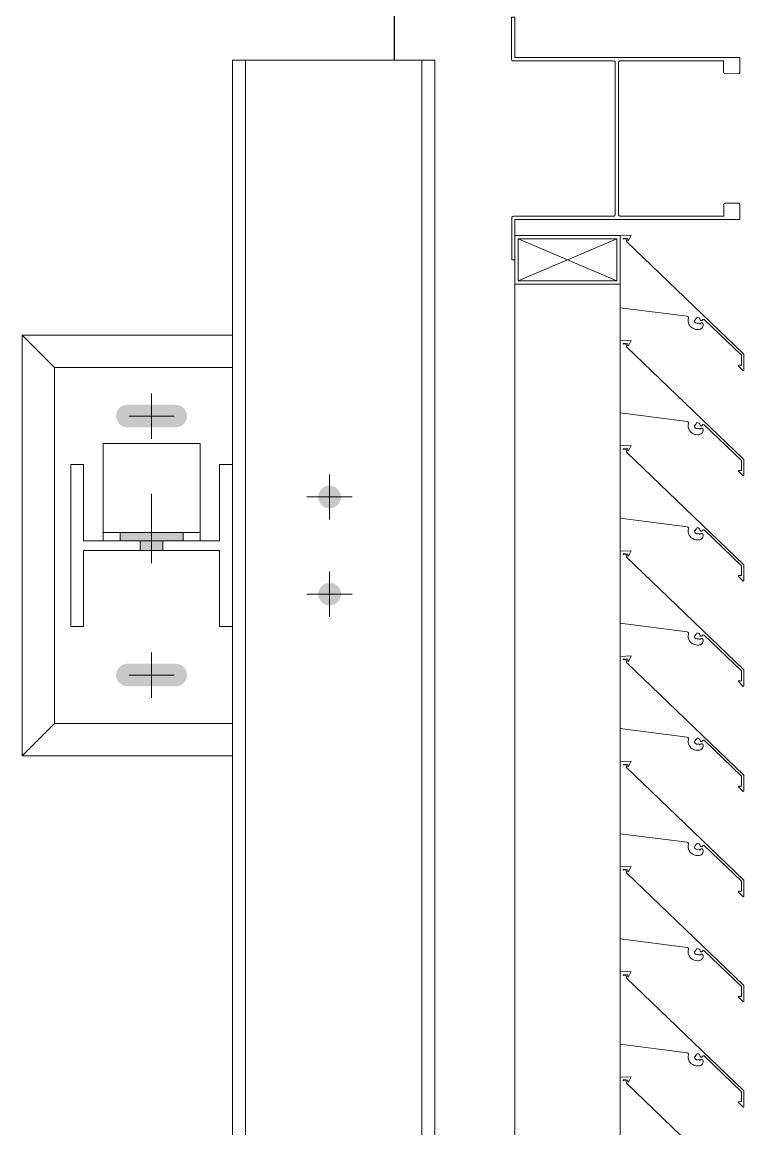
# Model space of a CAD drawing. Header units: millimetres. Extents: x -220592 to 404889, y -217665 to 38245.
# Drawn here: x 7652.28 to 7656.74, y -47974.63 to -47967.79 of the extents above; entities that cross this region are included whole.
import ezdxf

# ---------------------------------------------------------------- set-up
doc = ezdxf.new("R2010")
doc.units = ezdxf.units.MM
doc.linetypes.add('XKITLINE00', pattern=[0])
doc.layers.add('000 - 0_HIDE_OBJ_FRAMING_DEF_SUB_1', color=7, linetype='Continuous')
doc.layers.add('Part', color=7, linetype='Continuous', lineweight=0)

# ---------------------------------------------------------------- blocks, each defined once
blk = doc.blocks.new('*A13471')
at = {"layer": '000 - 0_HIDE_OBJ_FRAMING_DEF_SUB_1', "color": 7, "linetype": 'XKITLINE00', "lineweight": 0}
blk.add_line((-83.063181, 242.190805), (-83.063177, 245.490764), dxfattribs=at)
blk = doc.blocks.new('*A13472')
at = {"layer": '000 - 0_HIDE_OBJ_FRAMING_DEF_SUB_1', "color": 7, "linetype": 'XKITLINE00', "lineweight": 0}
blk.add_line((-83.063349, 242.190805), (-83.063349, 242.690805), dxfattribs=at)
blk = doc.blocks.new('*A13482')
at = {"layer": '000 - 0_HIDE_OBJ_FRAMING_DEF_SUB_1', "color": 7, "linetype": 'XKITLINE00', "lineweight": 0}
for p, q in [((-85.163213, 240.290805), (-85.163213, 238.090805)), ((-85.163213, 240.290805), (-84.063213, 240.290805)), ((-85.163213, 238.090805), (-84.063213, 238.090805))]:
    blk.add_line(p, q, dxfattribs=at)
blk = doc.blocks.new('*A13483')
at = {"layer": '000 - 0_HIDE_OBJ_FRAMING_DEF_SUB_1', "color": 7, "linetype": 'XKITLINE00', "lineweight": 0}
for p, q in [((-85.363213, 240.490805), (-85.163213, 240.290805)), ((-85.363213, 237.890805), (-85.363213, 240.490805)), ((-85.363213, 240.490805), (-84.063213, 240.490805)), ((-85.163213, 238.090805), (-85.363213, 237.890805)), ((-85.363213, 237.890805), (-84.063213, 237.890805))]:
    blk.add_line(p, q, dxfattribs=at)
blk = doc.blocks.new('*A13484')
at = {"layer": '000 - 0_HIDE_OBJ_FRAMING_DEF_SUB_1', "color": 7, "linetype": 'XKITLINE00', "lineweight": 0}
for p, q in [((-84.863213, 239.820805), (-84.863213, 239.220805)), ((-84.263213, 239.820805), (-84.863213, 239.820805)), ((-84.263213, 239.220805), (-84.263213, 239.820805)), ((-84.863213, 239.270805), (-84.263213, 239.270805))]:
    blk.add_line(p, q, dxfattribs=at)
blk = doc.blocks.new('*A13485')
at = {"layer": '000 - 0_HIDE_OBJ_FRAMING_DEF_SUB_1'}
for points in [[(-84.7582, 239.2208), (-84.7582, 239.2708), (-84.3682, 239.2708), (-84.3682, 239.2208)], [(-84.6332, 239.1608), (-84.6332, 239.2208), (-84.4932, 239.2208), (-84.4932, 239.1608)]]:
    blk.add_hatch(color=7, dxfattribs=at).paths.add_polyline_path(points, flags=17)
at = {"layer": '000 - 0_HIDE_OBJ_FRAMING_DEF_SUB_1', "color": 7, "linetype": 'XKITLINE00', "lineweight": 0}
for p, q in [((-84.5632, 239.0816), (-84.5632, 239.5108)), ((-84.7582, 239.2208), (-84.7582, 239.2708)), ((-84.3682, 239.2208), (-84.3682, 239.2708)), ((-84.6332, 239.1608), (-84.6332, 239.2208)), ((-84.4932, 239.1608), (-84.4932, 239.2208))]:
    blk.add_line(p, q, dxfattribs=at)
blk = doc.blocks.new('*A13486')
at = {"layer": '000 - 0_HIDE_OBJ_FRAMING_DEF_SUB_1'}
for points in [[(-83.4564, 239.5605), (-83.4496, 239.5595), (-83.4429, 239.5578), (-83.4364, 239.5555), (-83.4302, 239.5525), (-83.4243, 239.549), (-83.4188, 239.5449), (-83.4137, 239.5403), (-83.4091, 239.5352), (-83.405, 239.5297), (-83.4015, 239.5238), (-83.3985, 239.5176), (-83.3962, 239.5111), (-83.3946, 239.5045), (-83.3936, 239.4977), (-83.3932, 239.4908), (-83.3936, 239.4839), (-83.3946, 239.4771), (-83.3962, 239.4705), (-83.3985, 239.464), (-83.4015, 239.4578), (-83.405, 239.4519), (-83.4091, 239.4464), (-83.4137, 239.4413), (-83.4188, 239.4367), (-83.4243, 239.4326), (-83.4302, 239.4291), (-83.4364, 239.4261), (-83.4429, 239.4238), (-83.4496, 239.4221), (-83.4564, 239.4211), (-83.4632, 239.4208), (-83.4701, 239.4211), (-83.4769, 239.4221), (-83.4835, 239.4238), (-83.49, 239.4261), (-83.4962, 239.4291), (-83.5021, 239.4326), (-83.5076, 239.4367), (-83.5127, 239.4413), (-83.5173, 239.4464), (-83.5214, 239.4519), (-83.5249, 239.4578), (-83.5279, 239.464), (-83.5302, 239.4705), (-83.5319, 239.4771), (-83.5329, 239.4839), (-83.5332, 239.4908), (-83.5329, 239.4977), (-83.5319, 239.5045), (-83.5302, 239.5111), (-83.5279, 239.5176), (-83.5249, 239.5238), (-83.5214, 239.5297), (-83.5173, 239.5352), (-83.5127, 239.5403), (-83.5076, 239.5449), (-83.5021, 239.549), (-83.4962, 239.5525), (-83.49, 239.5555), (-83.4835, 239.5578), (-83.4769, 239.5595), (-83.4701, 239.5605), (-83.4632, 239.5608)], [(-83.4564, 238.9605), (-83.4496, 238.9595), (-83.4429, 238.9578), (-83.4364, 238.9555), (-83.4302, 238.9525), (-83.4243, 238.949), (-83.4188, 238.9449), (-83.4137, 238.9403), (-83.4091, 238.9352), (-83.405, 238.9297), (-83.4015, 238.9238), (-83.3985, 238.9176), (-83.3962, 238.9111), (-83.3946, 238.9045), (-83.3936, 238.8977), (-83.3932, 238.8908), (-83.3936, 238.8839), (-83.3946, 238.8771), (-83.3962, 238.8705), (-83.3985, 238.864), (-83.4015, 238.8578), (-83.405, 238.8519), (-83.4091, 238.8464), (-83.4137, 238.8413), (-83.4188, 238.8367), (-83.4243, 238.8326), (-83.4302, 238.8291), (-83.4364, 238.8261), (-83.4429, 238.8238), (-83.4496, 238.8221), (-83.4564, 238.8211), (-83.4632, 238.8208), (-83.4701, 238.8211), (-83.4769, 238.8221), (-83.4835, 238.8238), (-83.49, 238.8261), (-83.4962, 238.8291), (-83.5021, 238.8326), (-83.5076, 238.8367), (-83.5127, 238.8413), (-83.5173, 238.8464), (-83.5214, 238.8519), (-83.5249, 238.8578), (-83.5279, 238.864), (-83.5302, 238.8705), (-83.5319, 238.8771), (-83.5329, 238.8839), (-83.5332, 238.8908), (-83.5329, 238.8977), (-83.5319, 238.9045), (-83.5302, 238.9111), (-83.5279, 238.9176), (-83.5249, 238.9238), (-83.5214, 238.9297), (-83.5173, 238.9352), (-83.5127, 238.9403), (-83.5076, 238.9449), (-83.5021, 238.949), (-83.4962, 238.9525), (-83.49, 238.9555), (-83.4835, 238.9578), (-83.4769, 238.9595), (-83.4701, 238.9605), (-83.4632, 238.9608)]]:
    blk.add_hatch(color=7, dxfattribs=at).paths.add_polyline_path(points, flags=17)
at = {"layer": '000 - 0_HIDE_OBJ_FRAMING_DEF_SUB_1', "color": 7, "linetype": 'XKITLINE00', "lineweight": 0}
for p, q in [((-83.4632, 239.6308), (-83.4632, 239.3508)), ((-83.6032, 239.4908), (-83.3232, 239.4908)), ((-83.4632, 239.0308), (-83.4632, 238.7508)), ((-83.6032, 238.8908), (-83.3232, 238.8908))]:
    blk.add_line(p, q, dxfattribs=at)
blk = doc.blocks.new('*A13487')
at = {"layer": '000 - 0_HIDE_OBJ_FRAMING_DEF_SUB_1'}
for points in [[(-84.3485, 240.0176), (-84.3432, 239.9908), (-84.3485, 239.964), (-84.3637, 239.9413), (-84.3864, 239.9261), (-84.4132, 239.9208), (-84.7132, 239.9208), (-84.74, 239.9261), (-84.7627, 239.9413), (-84.7779, 239.964), (-84.7832, 239.9908), (-84.7779, 240.0176), (-84.7627, 240.0403), (-84.74, 240.0555), (-84.7132, 240.0608), (-84.4132, 240.0608), (-84.3864, 240.0555), (-84.3637, 240.0403)], [(-84.3485, 238.4176), (-84.3432, 238.3908), (-84.3485, 238.364), (-84.3637, 238.3413), (-84.3864, 238.3261), (-84.4132, 238.3208), (-84.7132, 238.3208), (-84.74, 238.3261), (-84.7627, 238.3413), (-84.7779, 238.364), (-84.7832, 238.3908), (-84.7779, 238.4176), (-84.7627, 238.4403), (-84.74, 238.4555), (-84.7132, 238.4608), (-84.4132, 238.4608), (-84.3864, 238.4555), (-84.3637, 238.4403)]]:
    blk.add_hatch(color=7, dxfattribs=at).paths.add_polyline_path(points, flags=17)
at = {"layer": '000 - 0_HIDE_OBJ_FRAMING_DEF_SUB_1', "color": 7, "linetype": 'XKITLINE00', "lineweight": 0}
for p, q in [((-84.5632, 240.1308), (-84.5632, 239.8508)), ((-84.7032, 239.9908), (-84.4232, 239.9908)), ((-84.5632, 238.5308), (-84.5632, 238.2508)), ((-84.7032, 238.3908), (-84.4232, 238.3908))]:
    blk.add_line(p, q, dxfattribs=at)
blk = doc.blocks.new('*A13494')
at = {"layer": '000 - 0_HIDE_OBJ_FRAMING_DEF_SUB_1', "color": 7, "linetype": 'XKITLINE00', "lineweight": 0}
for p, q in [((-84.983213, 239.690805), (-85.063213, 239.690805)), ((-85.063213, 239.690805), (-85.063213, 238.690805)), ((-84.983213, 239.220805), (-84.983213, 239.690805)), ((-84.063213, 239.690805), (-84.143213, 239.690805)), ((-84.143213, 239.690805), (-84.143213, 239.220805)), ((-84.063213, 238.690805), (-84.063213, 239.690805)), ((-84.143213, 239.220805), (-84.983213, 239.220805)), ((-84.983213, 238.690805), (-84.983213, 239.160805)), ((-84.983213, 239.160805), (-84.143213, 239.160805)), ((-84.143213, 239.160805), (-84.143213, 238.690805)), ((-85.063213, 238.690805), (-84.983213, 238.690805)), ((-84.143213, 238.690805), (-84.063213, 238.690805))]:
    blk.add_line(p, q, dxfattribs=at)
blk = doc.blocks.new('*A14670')
at = {"layer": 'Part', "color": 7, "linetype": 'XKITLINE00', "lineweight": 0}
for p, q in [((-81.668045, 241.106135), (-82.318045, 241.106135)), ((-82.318045, 241.106135), (-82.318045, 240.806135)), ((-82.298045, 240.826135), (-81.688045, 241.086135)), ((-82.298045, 241.086135), (-81.688045, 240.826135)), ((-82.298045, 240.826135), (-82.298045, 241.086135)), ((-82.298045, 241.086135), (-81.688045, 241.086135)), ((-81.688045, 241.086135), (-81.688045, 240.826135)), ((-81.668045, 240.806135), (-81.668045, 241.106135)), ((-82.318045, 240.806135), (-81.668045, 240.806135)), ((-81.688045, 240.826135), (-82.298045, 240.826135))]:
    blk.add_line(p, q, dxfattribs=at)
blk = doc.blocks.new('*A14671')
at = {"layer": 'Part', "color": 7, "linetype": 'XKITLINE00', "lineweight": 0}
for p, q in [((-81.668236, 241.106123), (-81.668243, 240.660453)), ((-81.60055, 241.108745), (-81.668236, 241.106123)), ((-81.648356, 241.084428), (-81.64632, 241.091001)), ((-81.63134, 241.087332), (-81.648356, 241.084428)), ((-81.64632, 241.091001), (-81.621337, 241.087861)), ((-81.628443, 241.068789), (-81.63134, 241.087332)), ((-80.903321, 240.372543), (-81.628443, 241.068789)), ((-81.621337, 241.087861), (-81.621208, 241.07567)), ((-81.621208, 241.07567), (-81.616085, 241.075258)), ((-81.616085, 241.075258), (-81.60055, 241.108745)), ((-81.668243, 240.660453), (-81.254237, 240.607423)), ((-81.254237, 240.607423), (-81.249162, 240.605233)), ((-81.249162, 240.605233), (-81.246025, 240.600681)), ((-81.245786, 240.595159), (-81.247272, 240.585025)), ((-81.247272, 240.585025), (-81.246897, 240.574789)), ((-81.246897, 240.574789), (-81.244674, 240.56479)), ((-81.246025, 240.600681), (-81.245786, 240.595159)), ((-81.244674, 240.56479), (-81.240676, 240.55536)), ((-81.209279, 240.583625), (-81.201573, 240.584731)), ((-81.20871, 240.577141), (-81.209279, 240.583625)), ((-81.205908, 240.571267), (-81.20871, 240.577141)), ((-81.201226, 240.566745), (-81.205908, 240.571267)), ((-81.202743, 240.591791), (-81.195578, 240.592735)), ((-81.201573, 240.584731), (-81.202743, 240.591791)), ((-81.195258, 240.564147), (-81.201226, 240.566745)), ((-81.195578, 240.592735), (-81.193256, 240.600125)), ((-81.188758, 240.563803), (-81.195258, 240.564147)), ((-81.193256, 240.600125), (-81.186584, 240.599703)), ((-81.18284, 240.564708), (-81.188758, 240.563803)), ((-81.186584, 240.599703), (-81.180508, 240.596913)), ((-81.178029, 240.562301), (-81.18284, 240.564708)), ((-81.180508, 240.596913), (-81.175841, 240.592126)), ((-81.175841, 240.592126), (-81.172727, 240.584553)), ((-81.1679, 240.56601), (-81.173057, 240.562792)), ((-81.172727, 240.584553), (-81.168544, 240.580396)), ((-81.168544, 240.580396), (-81.16265, 240.58019)), ((-81.161823, 240.565998), (-81.1679, 240.56601)), ((-81.16265, 240.58019), (-81.158186, 240.584044)), ((-81.156679, 240.562761), (-81.161823, 240.565998)), ((-81.158186, 240.584044), (-81.154531, 240.588671)), ((-81.154531, 240.588671), (-81.149372, 240.587579)), ((-81.149372, 240.587579), (-80.918356, 240.366176)), ((-81.240676, 240.55536), (-81.235036, 240.54681)), ((-81.235036, 240.54681), (-81.22794, 240.539423)), ((-81.22794, 240.539423), (-81.219624, 240.533445)), ((-81.219624, 240.533445), (-81.210361, 240.529072)), ((-81.210361, 240.529072), (-81.20046, 240.526449)), ((-81.20046, 240.526449), (-81.190247, 240.525664)), ((-81.190247, 240.525664), (-81.183448, 240.525762)), ((-81.183448, 240.525762), (-81.17772, 240.526398)), ((-81.175999, 240.55732), (-81.178029, 240.562301)), ((-81.17772, 240.526398), (-81.172219, 240.528117)), ((-81.173057, 240.562792), (-81.175999, 240.55732)), ((-81.172219, 240.528117), (-81.167149, 240.530857)), ((-81.167149, 240.530857), (-81.162695, 240.534515)), ((-81.162695, 240.534515), (-81.159024, 240.538958)), ((-81.159024, 240.538958), (-81.15627, 240.544021)), ((-81.154039, 240.557287), (-81.156679, 240.562761)), ((-81.15627, 240.544021), (-81.154535, 240.549517)), ((-81.154535, 240.549517), (-81.154039, 240.557287)), ((-80.918356, 240.366176), (-80.918699, 240.30483)), ((-80.903874, 240.273392), (-80.903321, 240.372543)), ((-80.936119, 240.304733), (-80.937204, 240.299812)), ((-80.937204, 240.299812), (-80.908555, 240.270923)), ((-80.918699, 240.30483), (-80.936119, 240.304733)), ((-80.908555, 240.270923), (-80.903874, 240.273392))]:
    blk.add_line(p, q, dxfattribs=at)
blk = doc.blocks.new('*A14672')
at = {"layer": 'Part', "color": 7, "linetype": 'XKITLINE00', "lineweight": 0}
for p, q in [((-81.668236, 240.456123), (-81.668243, 240.010453)), ((-81.60055, 240.458745), (-81.668236, 240.456123)), ((-81.648356, 240.434428), (-81.64632, 240.441001)), ((-81.63134, 240.437332), (-81.648356, 240.434428)), ((-81.64632, 240.441001), (-81.621337, 240.437861)), ((-81.628443, 240.418789), (-81.63134, 240.437332)), ((-81.621337, 240.437861), (-81.621208, 240.42567)), ((-81.616085, 240.425258), (-81.60055, 240.458745)), ((-80.903321, 239.722543), (-81.628443, 240.418789)), ((-81.621208, 240.42567), (-81.616085, 240.425258)), ((-81.668243, 240.010453), (-81.254237, 239.957423)), ((-81.254237, 239.957423), (-81.249162, 239.955233)), ((-81.249162, 239.955233), (-81.246025, 239.950681)), ((-81.246025, 239.950681), (-81.245786, 239.945159)), ((-81.195578, 239.942735), (-81.193256, 239.950125)), ((-81.193256, 239.950125), (-81.186584, 239.949703)), ((-81.186584, 239.949703), (-81.180508, 239.946913)), ((-81.245786, 239.945159), (-81.247272, 239.935025)), ((-81.247272, 239.935025), (-81.246897, 239.924789)), ((-81.246897, 239.924789), (-81.244674, 239.91479)), ((-81.244674, 239.91479), (-81.240676, 239.90536)), ((-81.240676, 239.90536), (-81.235036, 239.89681)), ((-81.235036, 239.89681), (-81.22794, 239.889423)), ((-81.22794, 239.889423), (-81.219624, 239.883445)), ((-81.219624, 239.883445), (-81.210361, 239.879072)), ((-81.209279, 239.933625), (-81.201573, 239.934731)), ((-81.20871, 239.927141), (-81.209279, 239.933625)), ((-81.205908, 239.921267), (-81.20871, 239.927141)), ((-81.201226, 239.916745), (-81.205908, 239.921267)), ((-81.202743, 239.941791), (-81.195578, 239.942735)), ((-81.201573, 239.934731), (-81.202743, 239.941791)), ((-81.195258, 239.914147), (-81.201226, 239.916745)), ((-81.188758, 239.913803), (-81.195258, 239.914147)), ((-81.18284, 239.914708), (-81.188758, 239.913803)), ((-81.178029, 239.912301), (-81.18284, 239.914708)), ((-81.180508, 239.946913), (-81.175841, 239.942126)), ((-81.175999, 239.90732), (-81.178029, 239.912301)), ((-81.173057, 239.912792), (-81.175999, 239.90732)), ((-81.175841, 239.942126), (-81.172727, 239.934553)), ((-81.1679, 239.91601), (-81.173057, 239.912792)), ((-81.172727, 239.934553), (-81.168544, 239.930396)), ((-81.172219, 239.878117), (-81.167149, 239.880857)), ((-81.168544, 239.930396), (-81.16265, 239.93019)), ((-81.161823, 239.915998), (-81.1679, 239.91601)), ((-81.167149, 239.880857), (-81.162695, 239.884515)), ((-81.162695, 239.884515), (-81.159024, 239.888958)), ((-81.16265, 239.93019), (-81.158186, 239.934044)), ((-81.156679, 239.912761), (-81.161823, 239.915998)), ((-81.159024, 239.888958), (-81.15627, 239.894021)), ((-81.158186, 239.934044), (-81.154531, 239.938671)), ((-81.154039, 239.907287), (-81.156679, 239.912761)), ((-81.15627, 239.894021), (-81.154535, 239.899517)), ((-81.154535, 239.899517), (-81.154039, 239.907287)), ((-81.154531, 239.938671), (-81.149372, 239.937579)), ((-81.149372, 239.937579), (-80.918356, 239.716176)), ((-81.210361, 239.879072), (-81.20046, 239.876449)), ((-81.20046, 239.876449), (-81.190247, 239.875664)), ((-81.190247, 239.875664), (-81.183448, 239.875762)), ((-81.183448, 239.875762), (-81.17772, 239.876398)), ((-81.17772, 239.876398), (-81.172219, 239.878117)), ((-80.918356, 239.716176), (-80.918699, 239.65483)), ((-80.903874, 239.623392), (-80.903321, 239.722543)), ((-80.936119, 239.654733), (-80.937204, 239.649812)), ((-80.937204, 239.649812), (-80.908555, 239.620923)), ((-80.918699, 239.65483), (-80.936119, 239.654733)), ((-80.908555, 239.620923), (-80.903874, 239.623392))]:
    blk.add_line(p, q, dxfattribs=at)
blk = doc.blocks.new('*A14673')
at = {"layer": 'Part', "color": 7, "linetype": 'XKITLINE00', "lineweight": 0}
for p, q in [((-81.668236, 239.806123), (-81.668243, 239.360453)), ((-81.60055, 239.808745), (-81.668236, 239.806123)), ((-81.648356, 239.784428), (-81.64632, 239.791001)), ((-81.63134, 239.787332), (-81.648356, 239.784428)), ((-81.64632, 239.791001), (-81.621337, 239.787861)), ((-81.628443, 239.768789), (-81.63134, 239.787332)), ((-80.903321, 239.072543), (-81.628443, 239.768789)), ((-81.621337, 239.787861), (-81.621208, 239.77567)), ((-81.621208, 239.77567), (-81.616085, 239.775258)), ((-81.616085, 239.775258), (-81.60055, 239.808745)), ((-81.668243, 239.360453), (-81.254237, 239.307423)), ((-81.254237, 239.307423), (-81.249162, 239.305233)), ((-81.249162, 239.305233), (-81.246025, 239.300681)), ((-81.245786, 239.295159), (-81.247272, 239.285025)), ((-81.247272, 239.285025), (-81.246897, 239.274789)), ((-81.246897, 239.274789), (-81.244674, 239.26479)), ((-81.246025, 239.300681), (-81.245786, 239.295159)), ((-81.244674, 239.26479), (-81.240676, 239.25536)), ((-81.209279, 239.283625), (-81.201573, 239.284731)), ((-81.20871, 239.277141), (-81.209279, 239.283625)), ((-81.205908, 239.271267), (-81.20871, 239.277141)), ((-81.201226, 239.266745), (-81.205908, 239.271267)), ((-81.202743, 239.291791), (-81.195578, 239.292735)), ((-81.201573, 239.284731), (-81.202743, 239.291791)), ((-81.195258, 239.264147), (-81.201226, 239.266745)), ((-81.195578, 239.292735), (-81.193256, 239.300125)), ((-81.188758, 239.263803), (-81.195258, 239.264147)), ((-81.193256, 239.300125), (-81.186584, 239.299703)), ((-81.18284, 239.264708), (-81.188758, 239.263803)), ((-81.186584, 239.299703), (-81.180508, 239.296913)), ((-81.178029, 239.262301), (-81.18284, 239.264708)), ((-81.180508, 239.296913), (-81.175841, 239.292126)), ((-81.175841, 239.292126), (-81.172727, 239.284553)), ((-81.1679, 239.26601), (-81.173057, 239.262792)), ((-81.172727, 239.284553), (-81.168544, 239.280396)), ((-81.168544, 239.280396), (-81.16265, 239.28019)), ((-81.161823, 239.265998), (-81.1679, 239.26601)), ((-81.16265, 239.28019), (-81.158186, 239.284044)), ((-81.156679, 239.262761), (-81.161823, 239.265998)), ((-81.158186, 239.284044), (-81.154531, 239.288671)), ((-81.154531, 239.288671), (-81.149372, 239.287579)), ((-81.149372, 239.287579), (-80.918356, 239.066176)), ((-81.240676, 239.25536), (-81.235036, 239.24681)), ((-81.235036, 239.24681), (-81.22794, 239.239423)), ((-81.22794, 239.239423), (-81.219624, 239.233445)), ((-81.219624, 239.233445), (-81.210361, 239.229072)), ((-81.210361, 239.229072), (-81.20046, 239.226449)), ((-81.20046, 239.226449), (-81.190247, 239.225664)), ((-81.190247, 239.225664), (-81.183448, 239.225762)), ((-81.183448, 239.225762), (-81.17772, 239.226398)), ((-81.175999, 239.25732), (-81.178029, 239.262301)), ((-81.17772, 239.226398), (-81.172219, 239.228117)), ((-81.173057, 239.262792), (-81.175999, 239.25732)), ((-81.172219, 239.228117), (-81.167149, 239.230857)), ((-81.167149, 239.230857), (-81.162695, 239.234515)), ((-81.162695, 239.234515), (-81.159024, 239.238958)), ((-81.159024, 239.238958), (-81.15627, 239.244021)), ((-81.154039, 239.257287), (-81.156679, 239.262761)), ((-81.15627, 239.244021), (-81.154535, 239.249517)), ((-81.154535, 239.249517), (-81.154039, 239.257287)), ((-80.918356, 239.066176), (-80.918699, 239.00483)), ((-80.903874, 238.973392), (-80.903321, 239.072543)), ((-80.936119, 239.004733), (-80.937204, 238.999812)), ((-80.937204, 238.999812), (-80.908555, 238.970923)), ((-80.918699, 239.00483), (-80.936119, 239.004733)), ((-80.908555, 238.970923), (-80.903874, 238.973392))]:
    blk.add_line(p, q, dxfattribs=at)
blk = doc.blocks.new('*A14674')
at = {"layer": 'Part', "color": 7, "linetype": 'XKITLINE00', "lineweight": 0}
for p, q in [((-81.668236, 239.156123), (-81.668243, 238.710453)), ((-81.60055, 239.158745), (-81.668236, 239.156123)), ((-81.648356, 239.134428), (-81.64632, 239.141001)), ((-81.63134, 239.137332), (-81.648356, 239.134428)), ((-81.64632, 239.141001), (-81.621337, 239.137861)), ((-81.628443, 239.118789), (-81.63134, 239.137332)), ((-81.621337, 239.137861), (-81.621208, 239.12567)), ((-81.616085, 239.125258), (-81.60055, 239.158745)), ((-80.903321, 238.422543), (-81.628443, 239.118789)), ((-81.621208, 239.12567), (-81.616085, 239.125258)), ((-81.668243, 238.710453), (-81.254237, 238.657423)), ((-81.254237, 238.657423), (-81.249162, 238.655233)), ((-81.249162, 238.655233), (-81.246025, 238.650681)), ((-81.246025, 238.650681), (-81.245786, 238.645159)), ((-81.195578, 238.642735), (-81.193256, 238.650125)), ((-81.193256, 238.650125), (-81.186584, 238.649703)), ((-81.186584, 238.649703), (-81.180508, 238.646913)), ((-81.245786, 238.645159), (-81.247272, 238.635025)), ((-81.247272, 238.635025), (-81.246897, 238.624789)), ((-81.246897, 238.624789), (-81.244674, 238.61479)), ((-81.244674, 238.61479), (-81.240676, 238.60536)), ((-81.240676, 238.60536), (-81.235036, 238.59681)), ((-81.235036, 238.59681), (-81.22794, 238.589423)), ((-81.22794, 238.589423), (-81.219624, 238.583445)), ((-81.219624, 238.583445), (-81.210361, 238.579072)), ((-81.209279, 238.633625), (-81.201573, 238.634731)), ((-81.20871, 238.627141), (-81.209279, 238.633625)), ((-81.205908, 238.621267), (-81.20871, 238.627141)), ((-81.201226, 238.616745), (-81.205908, 238.621267)), ((-81.202743, 238.641791), (-81.195578, 238.642735)), ((-81.201573, 238.634731), (-81.202743, 238.641791)), ((-81.195258, 238.614147), (-81.201226, 238.616745)), ((-81.188758, 238.613803), (-81.195258, 238.614147)), ((-81.18284, 238.614708), (-81.188758, 238.613803)), ((-81.178029, 238.612301), (-81.18284, 238.614708)), ((-81.180508, 238.646913), (-81.175841, 238.642126)), ((-81.175999, 238.60732), (-81.178029, 238.612301)), ((-81.173057, 238.612792), (-81.175999, 238.60732)), ((-81.175841, 238.642126), (-81.172727, 238.634553)), ((-81.1679, 238.61601), (-81.173057, 238.612792)), ((-81.172727, 238.634553), (-81.168544, 238.630396)), ((-81.172219, 238.578117), (-81.167149, 238.580857)), ((-81.168544, 238.630396), (-81.16265, 238.63019)), ((-81.161823, 238.615998), (-81.1679, 238.61601)), ((-81.167149, 238.580857), (-81.162695, 238.584515)), ((-81.162695, 238.584515), (-81.159024, 238.588958)), ((-81.16265, 238.63019), (-81.158186, 238.634044)), ((-81.156679, 238.612761), (-81.161823, 238.615998)), ((-81.159024, 238.588958), (-81.15627, 238.594021)), ((-81.158186, 238.634044), (-81.154531, 238.638671)), ((-81.154039, 238.607287), (-81.156679, 238.612761)), ((-81.15627, 238.594021), (-81.154535, 238.599517)), ((-81.154535, 238.599517), (-81.154039, 238.607287)), ((-81.154531, 238.638671), (-81.149372, 238.637579)), ((-81.149372, 238.637579), (-80.918356, 238.416176)), ((-81.210361, 238.579072), (-81.20046, 238.576449)), ((-81.20046, 238.576449), (-81.190247, 238.575664)), ((-81.190247, 238.575664), (-81.183448, 238.575762)), ((-81.183448, 238.575762), (-81.17772, 238.576398)), ((-81.17772, 238.576398), (-81.172219, 238.578117)), ((-80.918356, 238.416176), (-80.918699, 238.35483)), ((-80.903874, 238.323392), (-80.903321, 238.422543)), ((-80.936119, 238.354733), (-80.937204, 238.349812)), ((-80.937204, 238.349812), (-80.908555, 238.320923)), ((-80.918699, 238.35483), (-80.936119, 238.354733)), ((-80.908555, 238.320923), (-80.903874, 238.323392))]:
    blk.add_line(p, q, dxfattribs=at)
blk = doc.blocks.new('*A14675')
at = {"layer": 'Part', "color": 7, "linetype": 'XKITLINE00', "lineweight": 0}
for p, q in [((-81.668236, 238.506123), (-81.668243, 238.060453)), ((-81.60055, 238.508745), (-81.668236, 238.506123)), ((-81.648356, 238.484428), (-81.64632, 238.491001)), ((-81.63134, 238.487332), (-81.648356, 238.484428)), ((-81.64632, 238.491001), (-81.621337, 238.487861)), ((-81.628443, 238.468789), (-81.63134, 238.487332)), ((-80.903321, 237.772543), (-81.628443, 238.468789)), ((-81.621337, 238.487861), (-81.621208, 238.47567)), ((-81.621208, 238.47567), (-81.616085, 238.475258)), ((-81.616085, 238.475258), (-81.60055, 238.508745)), ((-81.668243, 238.060453), (-81.254237, 238.007423)), ((-81.254237, 238.007423), (-81.249162, 238.005233)), ((-81.249162, 238.005233), (-81.246025, 238.000681)), ((-81.245786, 237.995159), (-81.247272, 237.985025)), ((-81.247272, 237.985025), (-81.246897, 237.974789)), ((-81.246897, 237.974789), (-81.244674, 237.96479)), ((-81.246025, 238.000681), (-81.245786, 237.995159)), ((-81.244674, 237.96479), (-81.240676, 237.95536)), ((-81.209279, 237.983625), (-81.201573, 237.984731)), ((-81.20871, 237.977141), (-81.209279, 237.983625)), ((-81.205908, 237.971267), (-81.20871, 237.977141)), ((-81.201226, 237.966745), (-81.205908, 237.971267)), ((-81.202743, 237.991791), (-81.195578, 237.992735)), ((-81.201573, 237.984731), (-81.202743, 237.991791)), ((-81.195258, 237.964147), (-81.201226, 237.966745)), ((-81.195578, 237.992735), (-81.193256, 238.000125)), ((-81.193256, 238.000125), (-81.186584, 237.999703)), ((-81.18284, 237.964708), (-81.188758, 237.963803)), ((-81.186584, 237.999703), (-81.180508, 237.996913)), ((-81.178029, 237.962301), (-81.18284, 237.964708)), ((-81.180508, 237.996913), (-81.175841, 237.992126)), ((-81.175841, 237.992126), (-81.172727, 237.984553)), ((-81.1679, 237.96601), (-81.173057, 237.962792)), ((-81.172727, 237.984553), (-81.168544, 237.980396)), ((-81.168544, 237.980396), (-81.16265, 237.98019)), ((-81.161823, 237.965998), (-81.1679, 237.96601)), ((-81.16265, 237.98019), (-81.158186, 237.984044)), ((-81.156679, 237.962761), (-81.161823, 237.965998)), ((-81.158186, 237.984044), (-81.154531, 237.988671)), ((-81.154531, 237.988671), (-81.149372, 237.987579)), ((-81.149372, 237.987579), (-80.918356, 237.766176)), ((-81.240676, 237.95536), (-81.235036, 237.94681)), ((-81.235036, 237.94681), (-81.22794, 237.939423)), ((-81.22794, 237.939423), (-81.219624, 237.933445)), ((-81.219624, 237.933445), (-81.210361, 237.929072)), ((-81.210361, 237.929072), (-81.20046, 237.926449)), ((-81.20046, 237.926449), (-81.190247, 237.925664)), ((-81.188758, 237.963803), (-81.195258, 237.964147)), ((-81.190247, 237.925664), (-81.183448, 237.925762)), ((-81.183448, 237.925762), (-81.17772, 237.926398)), ((-81.175999, 237.95732), (-81.178029, 237.962301)), ((-81.17772, 237.926398), (-81.172219, 237.928117)), ((-81.173057, 237.962792), (-81.175999, 237.95732)), ((-81.172219, 237.928117), (-81.167149, 237.930857)), ((-81.167149, 237.930857), (-81.162695, 237.934515)), ((-81.162695, 237.934515), (-81.159024, 237.938958)), ((-81.159024, 237.938958), (-81.15627, 237.944021)), ((-81.154039, 237.957287), (-81.156679, 237.962761)), ((-81.15627, 237.944021), (-81.154535, 237.949517)), ((-81.154535, 237.949517), (-81.154039, 237.957287)), ((-80.918356, 237.766176), (-80.918699, 237.70483)), ((-80.903874, 237.673392), (-80.903321, 237.772543)), ((-80.936119, 237.704733), (-80.937204, 237.699812)), ((-80.937204, 237.699812), (-80.908555, 237.670923)), ((-80.918699, 237.70483), (-80.936119, 237.704733)), ((-80.908555, 237.670923), (-80.903874, 237.673392))]:
    blk.add_line(p, q, dxfattribs=at)
blk = doc.blocks.new('*A14676')
at = {"layer": 'Part', "color": 7, "linetype": 'XKITLINE00', "lineweight": 0}
for p, q in [((-81.668236, 237.856123), (-81.668243, 237.410453)), ((-81.60055, 237.858745), (-81.668236, 237.856123)), ((-81.648356, 237.834428), (-81.64632, 237.841001)), ((-81.63134, 237.837332), (-81.648356, 237.834428)), ((-81.64632, 237.841001), (-81.621337, 237.837861)), ((-81.628443, 237.818789), (-81.63134, 237.837332)), ((-81.621337, 237.837861), (-81.621208, 237.82567)), ((-81.616085, 237.825258), (-81.60055, 237.858745)), ((-80.903321, 237.122543), (-81.628443, 237.818789)), ((-81.621208, 237.82567), (-81.616085, 237.825258)), ((-81.668243, 237.410453), (-81.254237, 237.357423)), ((-81.254237, 237.357423), (-81.249162, 237.355233)), ((-81.249162, 237.355233), (-81.246025, 237.350681)), ((-81.246025, 237.350681), (-81.245786, 237.345159)), ((-81.195578, 237.342735), (-81.193256, 237.350125)), ((-81.193256, 237.350125), (-81.186584, 237.349703)), ((-81.186584, 237.349703), (-81.180508, 237.346913)), ((-81.245786, 237.345159), (-81.247272, 237.335025)), ((-81.247272, 237.335025), (-81.246897, 237.324789)), ((-81.246897, 237.324789), (-81.244674, 237.31479)), ((-81.244674, 237.31479), (-81.240676, 237.30536)), ((-81.240676, 237.30536), (-81.235036, 237.29681)), ((-81.235036, 237.29681), (-81.22794, 237.289423)), ((-81.22794, 237.289423), (-81.219624, 237.283445)), ((-81.219624, 237.283445), (-81.210361, 237.279072)), ((-81.209279, 237.333625), (-81.201573, 237.334731)), ((-81.20871, 237.327141), (-81.209279, 237.333625)), ((-81.205908, 237.321267), (-81.20871, 237.327141)), ((-81.201226, 237.316745), (-81.205908, 237.321267)), ((-81.202743, 237.341791), (-81.195578, 237.342735)), ((-81.201573, 237.334731), (-81.202743, 237.341791)), ((-81.195258, 237.314147), (-81.201226, 237.316745)), ((-81.188758, 237.313803), (-81.195258, 237.314147)), ((-81.18284, 237.314708), (-81.188758, 237.313803)), ((-81.178029, 237.312301), (-81.18284, 237.314708)), ((-81.180508, 237.346913), (-81.175841, 237.342126)), ((-81.175999, 237.30732), (-81.178029, 237.312301)), ((-81.173057, 237.312792), (-81.175999, 237.30732)), ((-81.175841, 237.342126), (-81.172727, 237.334553)), ((-81.1679, 237.31601), (-81.173057, 237.312792)), ((-81.172727, 237.334553), (-81.168544, 237.330396)), ((-81.172219, 237.278117), (-81.167149, 237.280857)), ((-81.168544, 237.330396), (-81.16265, 237.33019)), ((-81.161823, 237.315998), (-81.1679, 237.31601)), ((-81.167149, 237.280857), (-81.162695, 237.284515)), ((-81.162695, 237.284515), (-81.159024, 237.288958)), ((-81.16265, 237.33019), (-81.158186, 237.334044)), ((-81.156679, 237.312761), (-81.161823, 237.315998)), ((-81.159024, 237.288958), (-81.15627, 237.294021)), ((-81.158186, 237.334044), (-81.154531, 237.338671)), ((-81.154039, 237.307287), (-81.156679, 237.312761)), ((-81.15627, 237.294021), (-81.154535, 237.299517)), ((-81.154535, 237.299517), (-81.154039, 237.307287)), ((-81.154531, 237.338671), (-81.149372, 237.337579)), ((-81.149372, 237.337579), (-80.918356, 237.116176)), ((-81.210361, 237.279072), (-81.20046, 237.276449)), ((-81.20046, 237.276449), (-81.190247, 237.275664)), ((-81.190247, 237.275664), (-81.183448, 237.275762)), ((-81.183448, 237.275762), (-81.17772, 237.276398)), ((-81.17772, 237.276398), (-81.172219, 237.278117)), ((-80.918356, 237.116176), (-80.918699, 237.05483)), ((-80.903874, 237.023392), (-80.903321, 237.122543)), ((-80.936119, 237.054733), (-80.937204, 237.049812)), ((-80.937204, 237.049812), (-80.908555, 237.020923)), ((-80.918699, 237.05483), (-80.936119, 237.054733)), ((-80.908555, 237.020923), (-80.903874, 237.023392))]:
    blk.add_line(p, q, dxfattribs=at)
blk = doc.blocks.new('*A14677')
at = {"layer": 'Part', "color": 7, "linetype": 'XKITLINE00', "lineweight": 0}
for p, q in [((-81.668236, 237.206123), (-81.668243, 236.760453)), ((-81.60055, 237.208745), (-81.668236, 237.206123)), ((-81.648356, 237.184428), (-81.64632, 237.191001)), ((-81.63134, 237.187332), (-81.648356, 237.184428)), ((-81.64632, 237.191001), (-81.621337, 237.187861)), ((-81.628443, 237.168789), (-81.63134, 237.187332)), ((-80.903321, 236.472543), (-81.628443, 237.168789)), ((-81.621337, 237.187861), (-81.621208, 237.17567)), ((-81.621208, 237.17567), (-81.616085, 237.175258)), ((-81.616085, 237.175258), (-81.60055, 237.208745)), ((-81.668243, 236.760453), (-81.254237, 236.707423)), ((-81.254237, 236.707423), (-81.249162, 236.705233)), ((-81.249162, 236.705233), (-81.246025, 236.700681)), ((-81.245786, 236.695159), (-81.247272, 236.685025)), ((-81.247272, 236.685025), (-81.246897, 236.674789)), ((-81.246897, 236.674789), (-81.244674, 236.66479)), ((-81.246025, 236.700681), (-81.245786, 236.695159)), ((-81.209279, 236.683625), (-81.201573, 236.684731)), ((-81.20871, 236.677141), (-81.209279, 236.683625)), ((-81.205908, 236.671267), (-81.20871, 236.677141)), ((-81.201226, 236.666745), (-81.205908, 236.671267)), ((-81.202743, 236.691791), (-81.195578, 236.692735)), ((-81.201573, 236.684731), (-81.202743, 236.691791)), ((-81.195258, 236.664147), (-81.201226, 236.666745)), ((-81.195578, 236.692735), (-81.193256, 236.700125)), ((-81.193256, 236.700125), (-81.186584, 236.699703)), ((-81.186584, 236.699703), (-81.180508, 236.696913)), ((-81.180508, 236.696913), (-81.175841, 236.692126)), ((-81.175841, 236.692126), (-81.172727, 236.684553)), ((-81.1679, 236.66601), (-81.173057, 236.662792)), ((-81.172727, 236.684553), (-81.168544, 236.680396)), ((-81.168544, 236.680396), (-81.16265, 236.68019)), ((-81.161823, 236.665998), (-81.1679, 236.66601)), ((-81.16265, 236.68019), (-81.158186, 236.684044)), ((-81.156679, 236.662761), (-81.161823, 236.665998)), ((-81.158186, 236.684044), (-81.154531, 236.688671)), ((-81.154531, 236.688671), (-81.149372, 236.687579)), ((-81.149372, 236.687579), (-80.918356, 236.466176)), ((-81.244674, 236.66479), (-81.240676, 236.65536)), ((-81.240676, 236.65536), (-81.235036, 236.64681)), ((-81.235036, 236.64681), (-81.22794, 236.639423)), ((-81.22794, 236.639423), (-81.219624, 236.633445)), ((-81.219624, 236.633445), (-81.210361, 236.629072)), ((-81.210361, 236.629072), (-81.20046, 236.626449)), ((-81.20046, 236.626449), (-81.190247, 236.625664)), ((-81.188758, 236.663803), (-81.195258, 236.664147)), ((-81.190247, 236.625664), (-81.183448, 236.625762)), ((-81.18284, 236.664708), (-81.188758, 236.663803)), ((-81.183448, 236.625762), (-81.17772, 236.626398)), ((-81.178029, 236.662301), (-81.18284, 236.664708)), ((-81.175999, 236.65732), (-81.178029, 236.662301)), ((-81.17772, 236.626398), (-81.172219, 236.628117)), ((-81.173057, 236.662792), (-81.175999, 236.65732)), ((-81.172219, 236.628117), (-81.167149, 236.630857)), ((-81.167149, 236.630857), (-81.162695, 236.634515)), ((-81.162695, 236.634515), (-81.159024, 236.638958)), ((-81.159024, 236.638958), (-81.15627, 236.644021)), ((-81.154039, 236.657287), (-81.156679, 236.662761)), ((-81.15627, 236.644021), (-81.154535, 236.649517)), ((-81.154535, 236.649517), (-81.154039, 236.657287)), ((-80.918356, 236.466176), (-80.918699, 236.40483)), ((-80.903874, 236.373392), (-80.903321, 236.472543)), ((-80.936119, 236.404733), (-80.937204, 236.399812)), ((-80.937204, 236.399812), (-80.908555, 236.370923)), ((-80.918699, 236.40483), (-80.936119, 236.404733)), ((-80.908555, 236.370923), (-80.903874, 236.373392))]:
    blk.add_line(p, q, dxfattribs=at)
blk = doc.blocks.new('*A14678')
at = {"layer": 'Part', "color": 7, "linetype": 'XKITLINE00', "lineweight": 0}
for p, q in [((-81.668236, 236.556123), (-81.668243, 236.110453)), ((-81.60055, 236.558745), (-81.668236, 236.556123)), ((-81.648356, 236.534428), (-81.64632, 236.541001)), ((-81.63134, 236.537332), (-81.648356, 236.534428)), ((-81.64632, 236.541001), (-81.621337, 236.537861)), ((-81.628443, 236.518789), (-81.63134, 236.537332)), ((-81.621337, 236.537861), (-81.621208, 236.52567)), ((-81.616085, 236.525258), (-81.60055, 236.558745)), ((-80.903321, 235.822543), (-81.628443, 236.518789)), ((-81.621208, 236.52567), (-81.616085, 236.525258)), ((-81.668243, 236.110453), (-81.254237, 236.057423)), ((-81.254237, 236.057423), (-81.249162, 236.055233)), ((-81.249162, 236.055233), (-81.246025, 236.050681)), ((-81.246025, 236.050681), (-81.245786, 236.045159)), ((-81.195578, 236.042735), (-81.193256, 236.050125)), ((-81.193256, 236.050125), (-81.186584, 236.049703)), ((-81.245786, 236.045159), (-81.247272, 236.035025)), ((-81.247272, 236.035025), (-81.246897, 236.024789)), ((-81.246897, 236.024789), (-81.244674, 236.01479)), ((-81.244674, 236.01479), (-81.240676, 236.00536)), ((-81.240676, 236.00536), (-81.235036, 235.99681)), ((-81.235036, 235.99681), (-81.22794, 235.989423)), ((-81.22794, 235.989423), (-81.219624, 235.983445)), ((-81.219624, 235.983445), (-81.210361, 235.979072)), ((-81.209279, 236.033625), (-81.201573, 236.034731)), ((-81.20871, 236.027141), (-81.209279, 236.033625)), ((-81.205908, 236.021267), (-81.20871, 236.027141)), ((-81.201226, 236.016745), (-81.205908, 236.021267)), ((-81.202743, 236.041791), (-81.195578, 236.042735)), ((-81.201573, 236.034731), (-81.202743, 236.041791)), ((-81.195258, 236.014147), (-81.201226, 236.016745)), ((-81.188758, 236.013803), (-81.195258, 236.014147)), ((-81.18284, 236.014708), (-81.188758, 236.013803)), ((-81.186584, 236.049703), (-81.180508, 236.046913)), ((-81.178029, 236.012301), (-81.18284, 236.014708)), ((-81.180508, 236.046913), (-81.175841, 236.042126)), ((-81.175999, 236.00732), (-81.178029, 236.012301)), ((-81.173057, 236.012792), (-81.175999, 236.00732)), ((-81.175841, 236.042126), (-81.172727, 236.034553)), ((-81.1679, 236.01601), (-81.173057, 236.012792)), ((-81.172727, 236.034553), (-81.168544, 236.030396)), ((-81.168544, 236.030396), (-81.16265, 236.03019)), ((-81.161823, 236.015998), (-81.1679, 236.01601)), ((-81.167149, 235.980857), (-81.162695, 235.984515)), ((-81.162695, 235.984515), (-81.159024, 235.988958)), ((-81.16265, 236.03019), (-81.158186, 236.034044)), ((-81.156679, 236.012761), (-81.161823, 236.015998)), ((-81.159024, 235.988958), (-81.15627, 235.994021)), ((-81.158186, 236.034044), (-81.154531, 236.038671)), ((-81.154039, 236.007287), (-81.156679, 236.012761)), ((-81.15627, 235.994021), (-81.154535, 235.999517)), ((-81.154535, 235.999517), (-81.154039, 236.007287)), ((-81.154531, 236.038671), (-81.149372, 236.037579)), ((-81.149372, 236.037579), (-80.918356, 235.816176)), ((-81.210361, 235.979072), (-81.20046, 235.976449)), ((-81.20046, 235.976449), (-81.190247, 235.975664)), ((-81.190247, 235.975664), (-81.183448, 235.975762)), ((-81.183448, 235.975762), (-81.17772, 235.976398)), ((-81.17772, 235.976398), (-81.172219, 235.978117)), ((-81.172219, 235.978117), (-81.167149, 235.980857)), ((-80.918356, 235.816176), (-80.918699, 235.75483)), ((-80.903874, 235.723392), (-80.903321, 235.822543)), ((-80.936119, 235.754733), (-80.937204, 235.749812)), ((-80.937204, 235.749812), (-80.908555, 235.720923)), ((-80.918699, 235.75483), (-80.936119, 235.754733)), ((-80.908555, 235.720923), (-80.903874, 235.723392))]:
    blk.add_line(p, q, dxfattribs=at)
blk = doc.blocks.new('*A14679')
at = {"layer": 'Part', "color": 7, "linetype": 'XKITLINE00', "lineweight": 0}
for p, q in [((-81.668236, 235.906123), (-81.668243, 235.460453)), ((-81.60055, 235.908745), (-81.668236, 235.906123)), ((-81.648356, 235.884428), (-81.64632, 235.891001)), ((-81.63134, 235.887332), (-81.648356, 235.884428)), ((-81.64632, 235.891001), (-81.621337, 235.887861)), ((-81.628443, 235.868789), (-81.63134, 235.887332)), ((-80.903321, 235.172543), (-81.628443, 235.868789)), ((-81.621337, 235.887861), (-81.621208, 235.87567)), ((-81.621208, 235.87567), (-81.616085, 235.875258)), ((-81.616085, 235.875258), (-81.60055, 235.908745)), ((-81.668243, 235.460453), (-81.254237, 235.407423)), ((-81.254237, 235.407423), (-81.249162, 235.405233)), ((-81.249162, 235.405233), (-81.246025, 235.400681)), ((-81.245786, 235.395159), (-81.247272, 235.385025)), ((-81.247272, 235.385025), (-81.246897, 235.374789)), ((-81.246897, 235.374789), (-81.244674, 235.36479)), ((-81.246025, 235.400681), (-81.245786, 235.395159)), ((-81.209279, 235.383625), (-81.201573, 235.384731)), ((-81.20871, 235.377141), (-81.209279, 235.383625)), ((-81.205908, 235.371267), (-81.20871, 235.377141)), ((-81.201226, 235.366745), (-81.205908, 235.371267)), ((-81.202743, 235.391791), (-81.195578, 235.392735)), ((-81.201573, 235.384731), (-81.202743, 235.391791)), ((-81.195258, 235.364147), (-81.201226, 235.366745)), ((-81.195578, 235.392735), (-81.193256, 235.400125)), ((-81.193256, 235.400125), (-81.186584, 235.399703)), ((-81.186584, 235.399703), (-81.180508, 235.396913)), ((-81.180508, 235.396913), (-81.175841, 235.392126)), ((-81.175841, 235.392126), (-81.172727, 235.384553)), ((-81.172727, 235.384553), (-81.168544, 235.380396)), ((-81.168544, 235.380396), (-81.16265, 235.38019)), ((-81.16265, 235.38019), (-81.158186, 235.384044)), ((-81.158186, 235.384044), (-81.154531, 235.388671)), ((-81.154531, 235.388671), (-81.149372, 235.387579)), ((-81.149372, 235.387579), (-80.918356, 235.166176)), ((-81.244674, 235.36479), (-81.240676, 235.35536)), ((-81.240676, 235.35536), (-81.235036, 235.34681)), ((-81.235036, 235.34681), (-81.22794, 235.339423)), ((-81.22794, 235.339423), (-81.219624, 235.333445)), ((-81.219624, 235.333445), (-81.210361, 235.329072)), ((-81.210361, 235.329072), (-81.20046, 235.326449)), ((-81.20046, 235.326449), (-81.190247, 235.325664)), ((-81.188758, 235.363803), (-81.195258, 235.364147)), ((-81.190247, 235.325664), (-81.183448, 235.325762)), ((-81.18284, 235.364708), (-81.188758, 235.363803)), ((-81.183448, 235.325762), (-81.17772, 235.326398)), ((-81.178029, 235.362301), (-81.18284, 235.364708)), ((-81.175999, 235.35732), (-81.178029, 235.362301)), ((-81.17772, 235.326398), (-81.172219, 235.328117)), ((-81.173057, 235.362792), (-81.175999, 235.35732)), ((-81.1679, 235.36601), (-81.173057, 235.362792)), ((-81.172219, 235.328117), (-81.167149, 235.330857)), ((-81.161823, 235.365998), (-81.1679, 235.36601)), ((-81.167149, 235.330857), (-81.162695, 235.334515)), ((-81.162695, 235.334515), (-81.159024, 235.338958)), ((-81.156679, 235.362761), (-81.161823, 235.365998)), ((-81.159024, 235.338958), (-81.15627, 235.344021)), ((-81.154039, 235.357287), (-81.156679, 235.362761)), ((-81.15627, 235.344021), (-81.154535, 235.349517)), ((-81.154535, 235.349517), (-81.154039, 235.357287)), ((-80.918356, 235.166176), (-80.918699, 235.10483)), ((-80.903874, 235.073392), (-80.903321, 235.172543)), ((-80.936119, 235.104733), (-80.937204, 235.099812)), ((-80.937204, 235.099812), (-80.908555, 235.070923)), ((-80.918699, 235.10483), (-80.936119, 235.104733)), ((-80.908555, 235.070923), (-80.903874, 235.073392))]:
    blk.add_line(p, q, dxfattribs=at)
blk = doc.blocks.new('*A14680')
at = {"layer": 'Part', "color": 7, "linetype": 'XKITLINE00', "lineweight": 0}
for p, q in [((-82.318264, 242.455935), (-82.338264, 242.455932)), ((-82.338264, 242.455932), (-82.338218, 242.195932)), ((-82.31822, 242.205935), (-82.318264, 242.455935)), ((-80.92822, 242.206178), (-82.31822, 242.205935)), ((-80.928965, 242.112351), (-80.92822, 242.206178)), ((-82.338218, 242.195932), (-82.336532, 242.190376)), ((-82.336532, 242.190376), (-82.332043, 242.186694)), ((-82.332043, 242.186694), (-81.708216, 242.186041)), ((-81.708216, 242.186041), (-81.70266, 242.184357)), ((-81.70266, 242.184357), (-81.698977, 242.17987)), ((-81.698977, 242.17987), (-81.698215, 242.176043)), ((-81.698051, 241.236043), (-81.698215, 242.176043)), ((-81.678215, 242.176047), (-81.67653, 242.181603)), ((-81.677289, 241.23222), (-81.678215, 242.176047)), ((-81.67653, 242.181603), (-81.672043, 242.185287)), ((-81.672043, 242.185287), (-81.028216, 242.18616)), ((-81.028216, 242.18616), (-81.028204, 242.11616)), ((-81.028204, 242.11616), (-81.026518, 242.110605)), ((-81.026518, 242.110605), (-81.022029, 242.106922)), ((-81.022029, 242.106922), (-80.938203, 242.106176)), ((-80.938203, 242.106176), (-80.932647, 242.107862)), ((-80.932647, 242.107862), (-80.928965, 242.112351)), ((-81.027301, 241.299987), (-81.028049, 241.22616)), ((-81.023618, 241.304476), (-81.027301, 241.299987)), ((-81.018063, 241.306162), (-81.023618, 241.304476)), ((-80.934236, 241.305415), (-81.018063, 241.306162)), ((-80.929747, 241.301733), (-80.934236, 241.305415)), ((-80.928061, 241.296178), (-80.929747, 241.301733)), ((-80.928045, 241.206178), (-80.928061, 241.296178)), ((-82.337287, 241.219759), (-82.338002, 240.955932)), ((-82.333604, 241.224247), (-82.337287, 241.219759)), ((-82.328049, 241.225933), (-82.333604, 241.224247)), ((-81.704222, 241.226803), (-82.328049, 241.225933)), ((-82.318045, 241.205935), (-80.928045, 241.206178)), ((-82.318002, 240.955935), (-82.318045, 241.205935)), ((-81.699735, 241.230487), (-81.704222, 241.226803)), ((-81.698051, 241.236043), (-81.699735, 241.230487)), ((-81.673605, 241.227733), (-81.677289, 241.23222)), ((-81.668049, 241.226048), (-81.673605, 241.227733)), ((-81.028049, 241.22616), (-81.668049, 241.226048)), ((-82.338002, 240.955932), (-82.318002, 240.955935))]:
    blk.add_line(p, q, dxfattribs=at)
blk = doc.blocks.new('*A14681')
at = {"layer": 'Part', "color": 7, "linetype": 'XKITLINE00', "lineweight": 0}
for p, q in [((-82.318045, 229.556249), (-82.318045, 240.806135)), ((-81.668045, 240.456131), (-81.668045, 240.660427)), ((-81.668045, 239.806131), (-81.668045, 240.010427)), ((-81.668045, 239.156131), (-81.668045, 239.360427)), ((-81.668045, 238.506131), (-81.668045, 238.710427)), ((-81.668045, 237.856131), (-81.668045, 238.060427)), ((-81.668045, 237.206131), (-81.668045, 237.410427)), ((-81.668045, 236.556131), (-81.668045, 236.760427)), ((-81.668045, 235.906131), (-81.668045, 236.110427)), ((-81.668045, 235.256131), (-81.668045, 235.460427)), ((-81.668045, 234.606131), (-81.668045, 234.810427)), ((-81.668045, 233.956131), (-81.668045, 234.160427)), ((-81.668045, 233.306131), (-81.668045, 233.510427)), ((-81.668045, 232.656131), (-81.668045, 232.860427)), ((-81.668045, 232.006131), (-81.668045, 232.210427)), ((-81.668045, 231.356131), (-81.668045, 231.560427)), ((-81.668045, 230.706131), (-81.668045, 230.910427)), ((-81.668045, 230.056131), (-81.668045, 230.260427)), ((-81.668045, 229.556249), (-81.668045, 229.610427))]:
    blk.add_line(p, q, dxfattribs=at)
blk = doc.blocks.new('*A14917')
at = {"layer": '000 - 0_HIDE_OBJ_FRAMING_DEF_SUB_1', "color": 7, "linetype": 'XKITLINE00', "lineweight": 0}
for p, q in [((-82.813213, 242.190805), (-84.063213, 242.190805)), ((-84.063213, 242.190805), (-84.063213, 239.690805)), ((-83.983213, 214.940805), (-83.983213, 242.190805)), ((-82.893213, 214.940805), (-82.893213, 242.190805)), ((-82.813213, 214.940805), (-82.813213, 242.190805)), ((-84.063213, 218.690805), (-84.063213, 238.690805))]:
    blk.add_line(p, q, dxfattribs=at)

msp = doc.modelspace()

# ---------------------------------------------------------------- block references
at = {"color": 7, "lineweight": 0}
for name in ['*A13471', '*A13472', '*A14680', '*A14917', '*A14670', '*A14671', '*A14681', '*A13483', '*A14672', '*A13482', '*A13487', '*A13484', '*A14673', '*A13494', '*A13486', '*A13485', '*A14674', '*A14675', '*A14676', '*A14677', '*A14678', '*A14679']:
    msp.add_blockref(name, (7737.6457, -48210.2152), dxfattribs=at)

doc.saveas('drawing.dxf')
